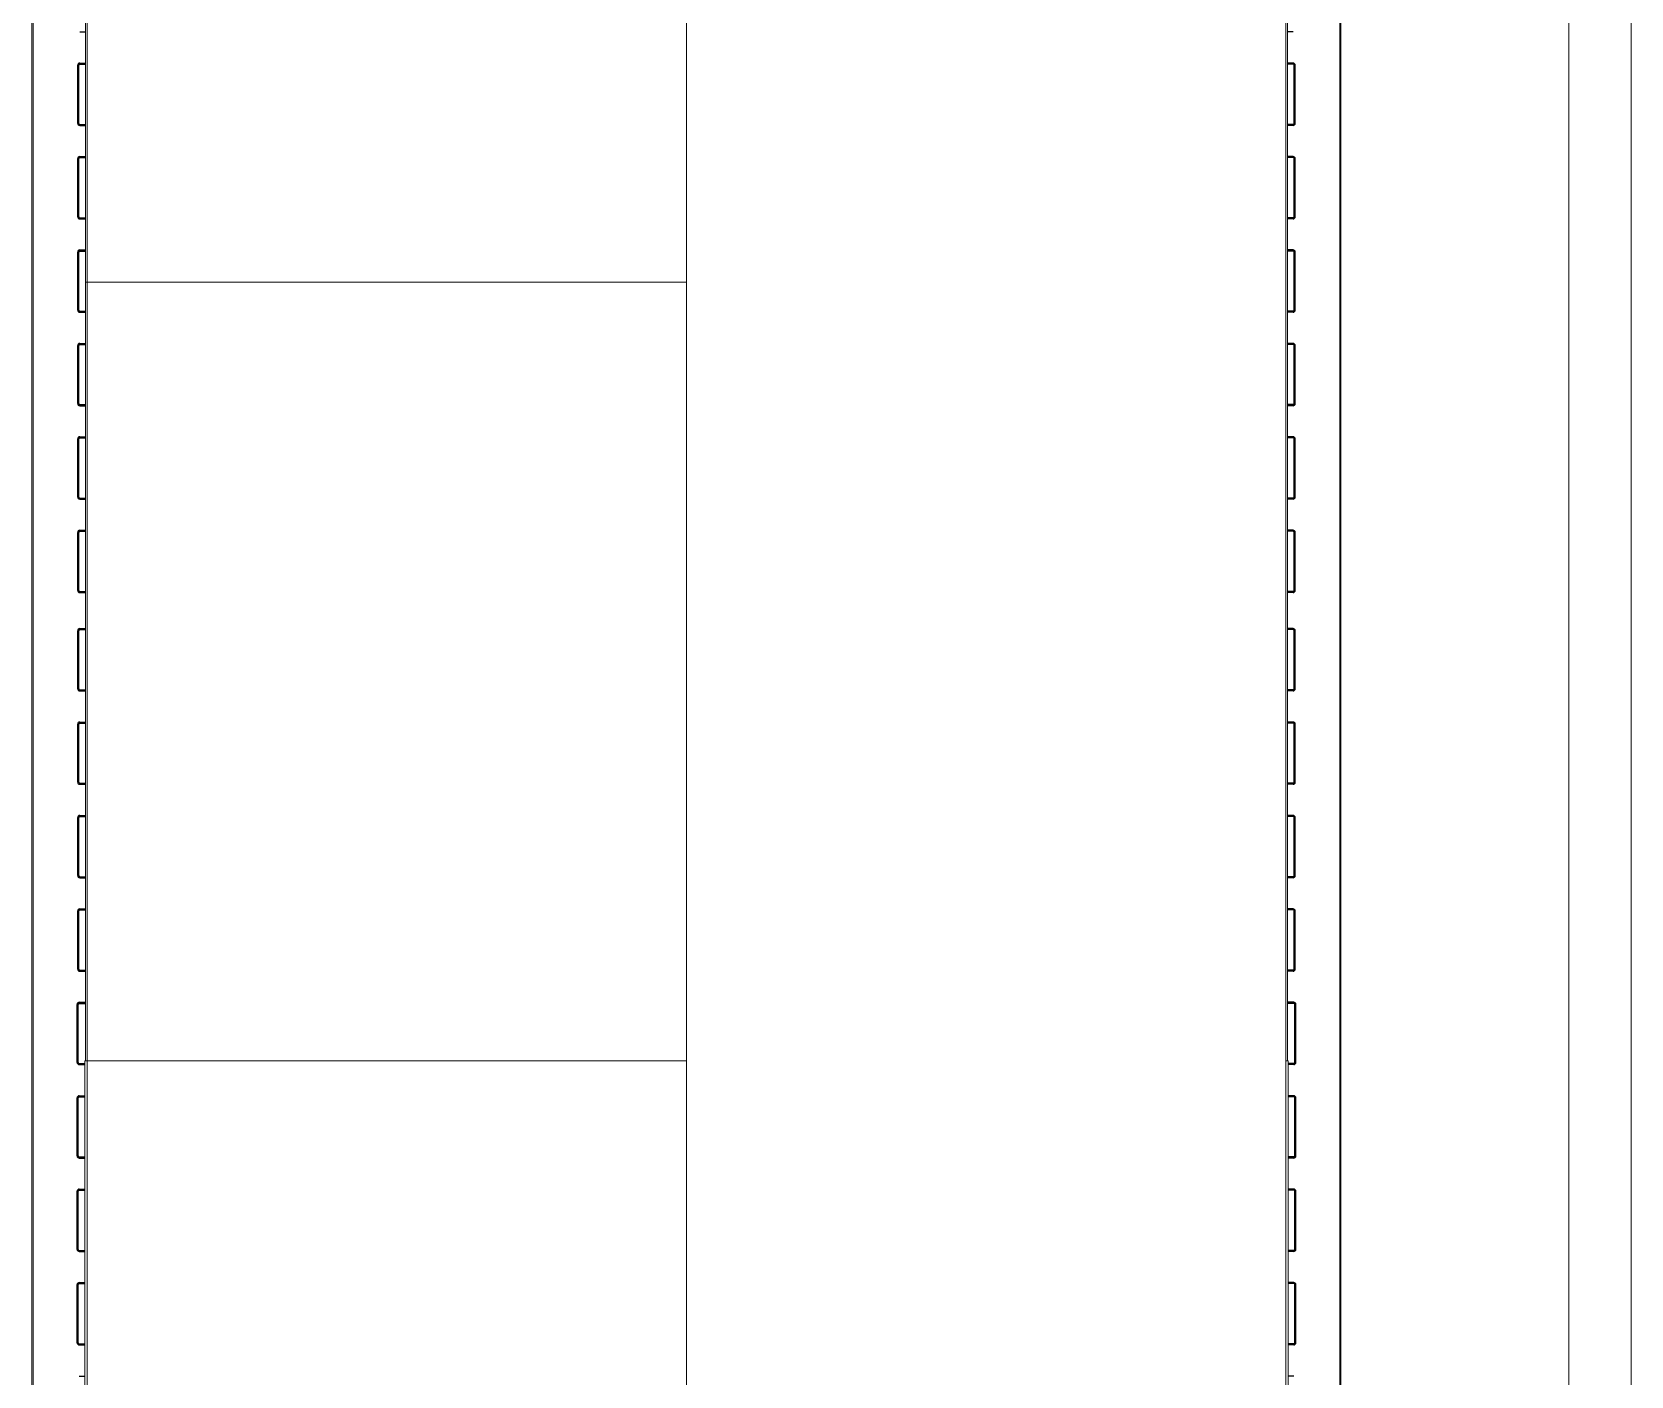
# Model space of a CAD drawing. Header units: millimetres. Extents: x -2281 to 5887, y 0 to 4166.
# Drawn here: x 2621 to 2698, y 230.2 to 295 of the extents above; entities that cross this region are included whole.
import ezdxf

# ---------------------------------------------------------------- set-up
doc = ezdxf.new("R2010")
doc.units = ezdxf.units.MM
for name, pattern in [('K5LT32777', [0]), ('K5LT32786', [0]), ('K5LT_THIN', [0])]:
    doc.linetypes.add(name, pattern=pattern)
doc.layers.add('Системный слой', color=7, linetype='Continuous')

msp = doc.modelspace()

# ---------------------------------------------------------------- linework, layer by layer
at = {"layer": 'Системный слой', "color": 7, "linetype": 'K5LT_THIN', "lineweight": 13}
for p, q in [((2652.49817, 338.23545), (2652.49817, 196.63631)), ((2694.99744, 337.39573), (2694.99744, 199.22315)), ((2697.99744, 169.32931), (2697.99744, 337.33646))]:
    msp.add_line(p, q, dxfattribs=at)
at = {"layer": 'Системный слой', "color": 7, "linetype": 'K5LT32786', "lineweight": 18}
for p, q in [((2620.96959, 216.12418), (2620.96959, 332.84743)), ((2621.01959, 216.12418), (2621.01959, 332.84743)), ((2683.97674, 216.12418), (2683.97674, 332.84743)), ((2684.02674, 216.12418), (2684.02674, 332.84743)), ((2623.54817, 282.90151), (2623.54817, 320.40151)), ((2623.62317, 282.90151), (2623.62317, 320.40151)), ((2681.37317, 282.90151), (2681.37317, 320.40151)), ((2681.44817, 282.90151), (2681.44817, 320.40151)), ((2623.54817, 245.40151), (2623.54817, 284.15151)), ((2623.62317, 245.40151), (2623.62317, 284.15151)), ((2681.37317, 245.40151), (2681.37317, 284.15151)), ((2681.44817, 245.40151), (2681.44817, 284.15151)), ((2623.54817, 282.90151), (2652.49817, 282.90151)), ((2623.51959, 214.51401), (2623.51959, 245.40151)), ((2623.62317, 245.40151), (2623.51959, 245.40151)), ((2623.54817, 245.40151), (2652.49817, 245.40151)), ((2623.62317, 209.41401), (2623.62317, 245.40151)), ((2681.37317, 209.41401), (2681.37317, 245.40151)), ((2681.37317, 245.40151), (2681.47674, 245.40151)), ((2681.47674, 214.51401), (2681.47674, 245.40151))]:
    msp.add_line(p, q, dxfattribs=at)
at = {"layer": 'Системный слой', "color": 7, "linetype": 'K5LT32777', "lineweight": 25}
for p, q in [((2623.27317, 294.95754), (2623.54817, 294.95754)), ((2681.72317, 294.95754), (2681.44817, 294.95754)), ((2623.17317, 291.86942), (2623.17317, 293.35754)), ((2623.22317, 290.55754), (2623.22317, 293.35754)), ((2623.27317, 293.45754), (2623.54817, 293.45754)), ((2623.27317, 293.40754), (2623.54817, 293.40754)), ((2681.72317, 293.45754), (2681.44817, 293.45754)), ((2681.72317, 293.40754), (2681.44817, 293.40754)), ((2681.77317, 290.55754), (2681.77317, 293.35754)), ((2681.82317, 291.86942), (2681.82317, 293.35754)), ((2623.17317, 290.55754), (2623.17317, 291.86942)), ((2681.82317, 290.55754), (2681.82317, 291.86942)), ((2623.27317, 290.50754), (2623.54817, 290.50754)), ((2623.27317, 290.45754), (2623.54817, 290.45754)), ((2681.72317, 290.50754), (2681.44817, 290.50754)), ((2681.72317, 290.45754), (2681.44817, 290.45754)), ((2623.17317, 287.36942), (2623.17317, 288.85754)), ((2623.22317, 286.05754), (2623.22317, 288.85754)), ((2623.27317, 288.95754), (2623.54817, 288.95754)), ((2623.27317, 288.90754), (2623.54817, 288.90754)), ((2681.72317, 288.95754), (2681.44817, 288.95754)), ((2681.72317, 288.90754), (2681.44817, 288.90754)), ((2681.77317, 286.05754), (2681.77317, 288.85754)), ((2681.82317, 287.36942), (2681.82317, 288.85754)), ((2623.17317, 286.05754), (2623.17317, 287.36942)), ((2681.82317, 286.05754), (2681.82317, 287.36942)), ((2623.27317, 286.00754), (2623.54817, 286.00754)), ((2623.27317, 285.95754), (2623.54817, 285.95754)), ((2681.72317, 286.00754), (2681.44817, 286.00754)), ((2681.72317, 285.95754), (2681.44817, 285.95754)), ((2623.17317, 282.86942), (2623.17317, 284.35754)), ((2623.22317, 281.55754), (2623.22317, 284.35754)), ((2623.27317, 284.45754), (2623.54817, 284.45754)), ((2623.27317, 284.40754), (2623.54817, 284.40754)), ((2681.72317, 284.45754), (2681.44817, 284.45754)), ((2681.72317, 284.40754), (2681.44817, 284.40754)), ((2681.77317, 281.55754), (2681.77317, 284.35754)), ((2681.82317, 282.86942), (2681.82317, 284.35754)), ((2623.17317, 281.55754), (2623.17317, 282.86942)), ((2681.82317, 281.55754), (2681.82317, 282.86942)), ((2623.27317, 281.50754), (2623.54817, 281.50754)), ((2623.27317, 281.45754), (2623.54817, 281.45754)), ((2681.72317, 281.50754), (2681.44817, 281.50754)), ((2681.72317, 281.45754), (2681.44817, 281.45754)), ((2623.17317, 278.36942), (2623.17317, 279.85754)), ((2623.22317, 277.05754), (2623.22317, 279.85754)), ((2623.27317, 279.95754), (2623.54817, 279.95754)), ((2623.27317, 279.90754), (2623.54817, 279.90754)), ((2681.72317, 279.95754), (2681.44817, 279.95754)), ((2681.72317, 279.90754), (2681.44817, 279.90754)), ((2681.77317, 277.05754), (2681.77317, 279.85754)), ((2681.82317, 278.36942), (2681.82317, 279.85754)), ((2623.17317, 277.05754), (2623.17317, 278.36942)), ((2681.82317, 277.05754), (2681.82317, 278.36942)), ((2623.27317, 277.00754), (2623.54817, 277.00754)), ((2623.27317, 276.95754), (2623.54817, 276.95754)), ((2681.72317, 277.00754), (2681.44817, 277.00754)), ((2681.72317, 276.95754), (2681.44817, 276.95754)), ((2623.17317, 273.86942), (2623.17317, 275.35754)), ((2623.22317, 272.55754), (2623.22317, 275.35754)), ((2623.27317, 275.45754), (2623.54817, 275.45754)), ((2623.27317, 275.40754), (2623.54817, 275.40754)), ((2681.72317, 275.45754), (2681.44817, 275.45754)), ((2681.72317, 275.40754), (2681.44817, 275.40754)), ((2681.77317, 272.55754), (2681.77317, 275.35754)), ((2681.82317, 273.86942), (2681.82317, 275.35754)), ((2623.17317, 272.55754), (2623.17317, 273.86942)), ((2681.82317, 272.55754), (2681.82317, 273.86942)), ((2623.27317, 272.50754), (2623.54817, 272.50754)), ((2623.27317, 272.45754), (2623.54817, 272.45754)), ((2681.72317, 272.50754), (2681.44817, 272.50754)), ((2681.72317, 272.45754), (2681.44817, 272.45754)), ((2623.17317, 269.36942), (2623.17317, 270.85754)), ((2623.22317, 268.05754), (2623.22317, 270.85754)), ((2623.27317, 270.95754), (2623.54817, 270.95754)), ((2623.27317, 270.90754), (2623.54817, 270.90754)), ((2681.72317, 270.95754), (2681.44817, 270.95754)), ((2681.72317, 270.90754), (2681.44817, 270.90754)), ((2681.77317, 268.05754), (2681.77317, 270.85754)), ((2681.82317, 269.36942), (2681.82317, 270.85754)), ((2623.17317, 268.05754), (2623.17317, 269.36942)), ((2681.82317, 268.05754), (2681.82317, 269.36942)), ((2623.27317, 268.00754), (2623.54817, 268.00754)), ((2623.27317, 267.95754), (2623.54817, 267.95754)), ((2681.72317, 268.00754), (2681.44817, 268.00754)), ((2681.72317, 267.95754), (2681.44817, 267.95754)), ((2623.17317, 264.63282), (2623.17317, 266.12094)), ((2623.22317, 263.32094), (2623.22317, 266.12094)), ((2623.27317, 266.22094), (2623.54817, 266.22094)), ((2623.27317, 266.17094), (2623.54817, 266.17094)), ((2681.72317, 266.22094), (2681.44817, 266.22094)), ((2681.72317, 266.17094), (2681.44817, 266.17094)), ((2681.77317, 263.32094), (2681.77317, 266.12094)), ((2681.82317, 264.63282), (2681.82317, 266.12094)), ((2623.17317, 263.32094), (2623.17317, 264.63282)), ((2681.82317, 263.32094), (2681.82317, 264.63282)), ((2623.27317, 263.27094), (2623.54817, 263.27094)), ((2623.27317, 263.27094), (2623.54817, 263.27094)), ((2623.27317, 263.22094), (2623.54817, 263.22094)), ((2623.27317, 263.22094), (2623.54817, 263.22094)), ((2681.72317, 263.27094), (2681.44817, 263.27094)), ((2681.72317, 263.27094), (2681.44817, 263.27094)), ((2681.72317, 263.22094), (2681.44817, 263.22094)), ((2681.72317, 263.22094), (2681.44817, 263.22094)), ((2623.17317, 260.13282), (2623.17317, 261.62094)), ((2623.22317, 258.82094), (2623.22317, 261.62094)), ((2623.27317, 261.72094), (2623.54817, 261.72094)), ((2623.27317, 261.67094), (2623.54817, 261.67094)), ((2681.72317, 261.72094), (2681.44817, 261.72094)), ((2681.72317, 261.67094), (2681.44817, 261.67094)), ((2681.77317, 258.82094), (2681.77317, 261.62094)), ((2681.82317, 260.13282), (2681.82317, 261.62094)), ((2623.17317, 258.82094), (2623.17317, 260.13282)), ((2681.82317, 258.82094), (2681.82317, 260.13282)), ((2623.27317, 258.77094), (2623.54817, 258.77094)), ((2623.27317, 258.72094), (2623.54817, 258.72094)), ((2681.72317, 258.77094), (2681.44817, 258.77094)), ((2681.72317, 258.72094), (2681.44817, 258.72094)), ((2623.17317, 255.63282), (2623.17317, 257.12094)), ((2623.22317, 254.32094), (2623.22317, 257.12094)), ((2623.27317, 257.22094), (2623.54817, 257.22094)), ((2623.27317, 257.17094), (2623.54817, 257.17094)), ((2681.72317, 257.22094), (2681.44817, 257.22094)), ((2681.72317, 257.17094), (2681.44817, 257.17094)), ((2681.77317, 254.32094), (2681.77317, 257.12094)), ((2681.82317, 255.63282), (2681.82317, 257.12094)), ((2623.17317, 254.32094), (2623.17317, 255.63282)), ((2681.82317, 254.32094), (2681.82317, 255.63282)), ((2623.27317, 254.27094), (2623.54817, 254.27094)), ((2623.27317, 254.22094), (2623.54817, 254.22094)), ((2681.72317, 254.27094), (2681.44817, 254.27094)), ((2681.72317, 254.22094), (2681.44817, 254.22094)), ((2623.27317, 252.72094), (2623.54817, 252.72094)), ((2623.27317, 252.67094), (2623.54817, 252.67094)), ((2681.72317, 252.72094), (2681.44817, 252.72094)), ((2681.72317, 252.67094), (2681.44817, 252.67094)), ((2623.17317, 251.13282), (2623.17317, 252.62094)), ((2623.22317, 249.82094), (2623.22317, 252.62094)), ((2681.77317, 249.82094), (2681.77317, 252.62094)), ((2681.82317, 251.13282), (2681.82317, 252.62094)), ((2623.17317, 249.82094), (2623.17317, 251.13282)), ((2681.82317, 249.82094), (2681.82317, 251.13282)), ((2623.27317, 249.77094), (2623.54817, 249.77094)), ((2623.27317, 249.72094), (2623.54817, 249.72094)), ((2681.72317, 249.77094), (2681.44817, 249.77094)), ((2681.72317, 249.72094), (2681.44817, 249.72094)), ((2623.14459, 246.63282), (2623.14459, 248.12094)), ((2623.19459, 245.32094), (2623.19459, 248.12094)), ((2623.24459, 248.22094), (2623.51959, 248.22094)), ((2623.24459, 248.17094), (2623.51959, 248.17094)), ((2681.75174, 248.22094), (2681.47674, 248.22094)), ((2681.75174, 248.17094), (2681.47674, 248.17094)), ((2681.80174, 245.32094), (2681.80174, 248.12094)), ((2681.85174, 246.63282), (2681.85174, 248.12094)), ((2623.14459, 245.32094), (2623.14459, 246.63282)), ((2681.85174, 245.32094), (2681.85174, 246.63282)), ((2623.24459, 245.27094), (2623.51959, 245.27094)), ((2623.24459, 245.22094), (2623.51959, 245.22094)), ((2681.75174, 245.27094), (2681.47674, 245.27094)), ((2681.75174, 245.22094), (2681.47674, 245.22094)), ((2623.14459, 242.13282), (2623.14459, 243.62094)), ((2623.19459, 240.82094), (2623.19459, 243.62094)), ((2623.24459, 243.72094), (2623.51959, 243.72094)), ((2623.24459, 243.67094), (2623.51959, 243.67094)), ((2681.75174, 243.72094), (2681.47674, 243.72094)), ((2681.75174, 243.67094), (2681.47674, 243.67094)), ((2681.80174, 240.82094), (2681.80174, 243.62094)), ((2681.85174, 242.13282), (2681.85174, 243.62094)), ((2623.14459, 240.82094), (2623.14459, 242.13282)), ((2681.85174, 240.82094), (2681.85174, 242.13282)), ((2623.24459, 240.77094), (2623.51959, 240.77094)), ((2623.24459, 240.72094), (2623.51959, 240.72094)), ((2681.75174, 240.77094), (2681.47674, 240.77094)), ((2681.75174, 240.72094), (2681.47674, 240.72094)), ((2623.14459, 237.63282), (2623.14459, 239.12094)), ((2623.19459, 236.32094), (2623.19459, 239.12094)), ((2623.24459, 239.22094), (2623.51959, 239.22094)), ((2623.24459, 239.17094), (2623.51959, 239.17094)), ((2681.75174, 239.22094), (2681.47674, 239.22094)), ((2681.75174, 239.17094), (2681.47674, 239.17094)), ((2681.80174, 236.32094), (2681.80174, 239.12094)), ((2681.85174, 237.63282), (2681.85174, 239.12094)), ((2623.14459, 236.32094), (2623.14459, 237.63282)), ((2681.85174, 236.32094), (2681.85174, 237.63282)), ((2623.24459, 236.27094), (2623.51959, 236.27094)), ((2623.24459, 236.22094), (2623.51959, 236.22094)), ((2681.75174, 236.27094), (2681.47674, 236.27094)), ((2681.75174, 236.22094), (2681.47674, 236.22094)), ((2623.14459, 233.13282), (2623.14459, 234.62094)), ((2623.19459, 231.82094), (2623.19459, 234.62094)), ((2623.24459, 234.72094), (2623.51959, 234.72094)), ((2623.24459, 234.67094), (2623.51959, 234.67094)), ((2681.75174, 234.72094), (2681.47674, 234.72094)), ((2681.75174, 234.67094), (2681.47674, 234.67094)), ((2681.80174, 231.82094), (2681.80174, 234.62094)), ((2681.85174, 233.13282), (2681.85174, 234.62094)), ((2623.14459, 231.82094), (2623.14459, 233.13282)), ((2681.85174, 231.82094), (2681.85174, 233.13282)), ((2623.24459, 231.77094), (2623.51959, 231.77094)), ((2623.24459, 231.72094), (2623.51959, 231.72094)), ((2681.75174, 231.77094), (2681.47674, 231.77094)), ((2681.75174, 231.72094), (2681.47674, 231.72094)), ((2623.24459, 230.22094), (2623.51959, 230.22094)), ((2681.75174, 230.22094), (2681.47674, 230.22094))]:
    msp.add_line(p, q, dxfattribs=at)
for centre, radius, start, end in [((2623.27317, 293.35754), 0.1, 90, 180), ((2623.27317, 293.35754), 0.05, 90, 180), ((2681.72317, 293.35754), 0.1, 0, 90), ((2681.72317, 293.35754), 0.05, 0, 90), ((2623.27317, 290.55754), 0.1, 180, 270), ((2623.27317, 290.55754), 0.05, 180, 270), ((2681.72317, 290.55754), 0.05, 270, 0), ((2681.72317, 290.55754), 0.1, 270, 0), ((2623.27317, 288.85754), 0.1, 90, 180), ((2623.27317, 288.85754), 0.05, 90, 180), ((2681.72317, 288.85754), 0.1, 0, 90), ((2681.72317, 288.85754), 0.05, 0, 90), ((2623.27317, 286.05754), 0.1, 180, 270), ((2623.27317, 286.05754), 0.05, 180, 270), ((2681.72317, 286.05754), 0.05, 270, 0), ((2681.72317, 286.05754), 0.1, 270, 0), ((2623.27317, 284.35754), 0.1, 90, 180), ((2623.27317, 284.35754), 0.05, 90, 180), ((2681.72317, 284.35754), 0.1, 0, 90), ((2681.72317, 284.35754), 0.05, 0, 90), ((2623.27317, 281.55754), 0.1, 180, 270), ((2623.27317, 281.55754), 0.05, 180, 270), ((2681.72317, 281.55754), 0.05, 270, 0), ((2681.72317, 281.55754), 0.1, 270, 0), ((2623.27317, 279.85754), 0.1, 90, 180), ((2623.27317, 279.85754), 0.05, 90, 180), ((2681.72317, 279.85754), 0.1, 0, 90), ((2681.72317, 279.85754), 0.05, 0, 90), ((2623.27317, 277.05754), 0.1, 180, 270), ((2623.27317, 277.05754), 0.05, 180, 270), ((2681.72317, 277.05754), 0.05, 270, 0), ((2681.72317, 277.05754), 0.1, 270, 0), ((2623.27317, 275.35754), 0.1, 90, 180), ((2623.27317, 275.35754), 0.05, 90, 180), ((2681.72317, 275.35754), 0.1, 0, 90), ((2681.72317, 275.35754), 0.05, 0, 90), ((2623.27317, 272.55754), 0.1, 180, 270), ((2623.27317, 272.55754), 0.05, 180, 270), ((2681.72317, 272.55754), 0.05, 270, 0), ((2681.72317, 272.55754), 0.1, 270, 0), ((2623.27317, 270.85754), 0.1, 90, 180), ((2623.27317, 270.85754), 0.05, 90, 180), ((2681.72317, 270.85754), 0.1, 0, 90), ((2681.72317, 270.85754), 0.05, 0, 90), ((2623.27317, 268.05754), 0.1, 180, 270), ((2623.27317, 268.05754), 0.05, 180, 270), ((2681.72317, 268.05754), 0.05, 270, 0), ((2681.72317, 268.05754), 0.1, 270, 0), ((2623.27317, 266.12094), 0.1, 90, 180), ((2623.27317, 266.12094), 0.05, 90, 180), ((2681.72317, 266.12094), 0.1, 0, 90), ((2681.72317, 266.12094), 0.05, 0, 90), ((2623.27317, 263.32094), 0.1, 180, 270), ((2623.27317, 263.32094), 0.1, 180, 270), ((2623.27317, 263.32094), 0.05, 180, 270), ((2623.27317, 263.32094), 0.05, 180, 270), ((2681.72317, 263.32094), 0.05, 270, 0), ((2681.72317, 263.32094), 0.1, 270, 0), ((2681.72317, 263.32094), 0.05, 270, 0), ((2681.72317, 263.32094), 0.1, 270, 0), ((2623.27317, 261.62094), 0.1, 90, 180), ((2623.27317, 261.62094), 0.05, 90, 180), ((2681.72317, 261.62094), 0.1, 0, 90), ((2681.72317, 261.62094), 0.05, 0, 90), ((2623.27317, 258.82094), 0.1, 180, 270), ((2623.27317, 258.82094), 0.05, 180, 270), ((2681.72317, 258.82094), 0.05, 270, 0), ((2681.72317, 258.82094), 0.1, 270, 0), ((2623.27317, 257.12094), 0.1, 90, 180), ((2623.27317, 257.12094), 0.05, 90, 180), ((2681.72317, 257.12094), 0.1, 0, 90), ((2681.72317, 257.12094), 0.05, 0, 90), ((2623.27317, 254.32094), 0.1, 180, 270), ((2623.27317, 254.32094), 0.05, 180, 270), ((2681.72317, 254.32094), 0.05, 270, 0), ((2681.72317, 254.32094), 0.1, 270, 0), ((2623.27317, 252.62094), 0.1, 90, 180), ((2623.27317, 252.62094), 0.05, 90, 180), ((2681.72317, 252.62094), 0.1, 0, 90), ((2681.72317, 252.62094), 0.05, 0, 90), ((2623.27317, 249.82094), 0.1, 180, 270), ((2623.27317, 249.82094), 0.05, 180, 270), ((2681.72317, 249.82094), 0.05, 270, 0), ((2681.72317, 249.82094), 0.1, 270, 0), ((2623.24459, 248.12094), 0.1, 90, 180), ((2623.24459, 248.12094), 0.05, 90, 180), ((2681.75174, 248.12094), 0.1, 0, 90), ((2681.75174, 248.12094), 0.05, 0, 90), ((2623.24459, 245.32094), 0.1, 180, 270), ((2623.24459, 245.32094), 0.05, 180, 270), ((2681.75174, 245.32094), 0.05, 270, 0), ((2681.75174, 245.32094), 0.1, 270, 0), ((2623.24459, 243.62094), 0.1, 90, 180), ((2623.24459, 243.62094), 0.05, 90, 180), ((2681.75174, 243.62094), 0.1, 0, 90), ((2681.75174, 243.62094), 0.05, 0, 90), ((2623.24459, 240.82094), 0.1, 180, 270), ((2623.24459, 240.82094), 0.05, 180, 270), ((2681.75174, 240.82094), 0.05, 270, 0), ((2681.75174, 240.82094), 0.1, 270, 0), ((2623.24459, 239.12094), 0.1, 90, 180), ((2623.24459, 239.12094), 0.05, 90, 180), ((2681.75174, 239.12094), 0.1, 0, 90), ((2681.75174, 239.12094), 0.05, 0, 90), ((2623.24459, 236.32094), 0.1, 180, 270), ((2623.24459, 236.32094), 0.05, 180, 270), ((2681.75174, 236.32094), 0.05, 270, 0), ((2681.75174, 236.32094), 0.1, 270, 0), ((2623.24459, 234.62094), 0.1, 90, 180), ((2623.24459, 234.62094), 0.05, 90, 180), ((2681.75174, 234.62094), 0.1, 0, 90), ((2681.75174, 234.62094), 0.05, 0, 90), ((2623.24459, 231.82094), 0.1, 180, 270), ((2623.24459, 231.82094), 0.05, 180, 270), ((2681.75174, 231.82094), 0.05, 270, 0), ((2681.75174, 231.82094), 0.1, 270, 0)]:
    msp.add_arc(centre, radius, start, end, dxfattribs=at)

doc.saveas('drawing.dxf')
